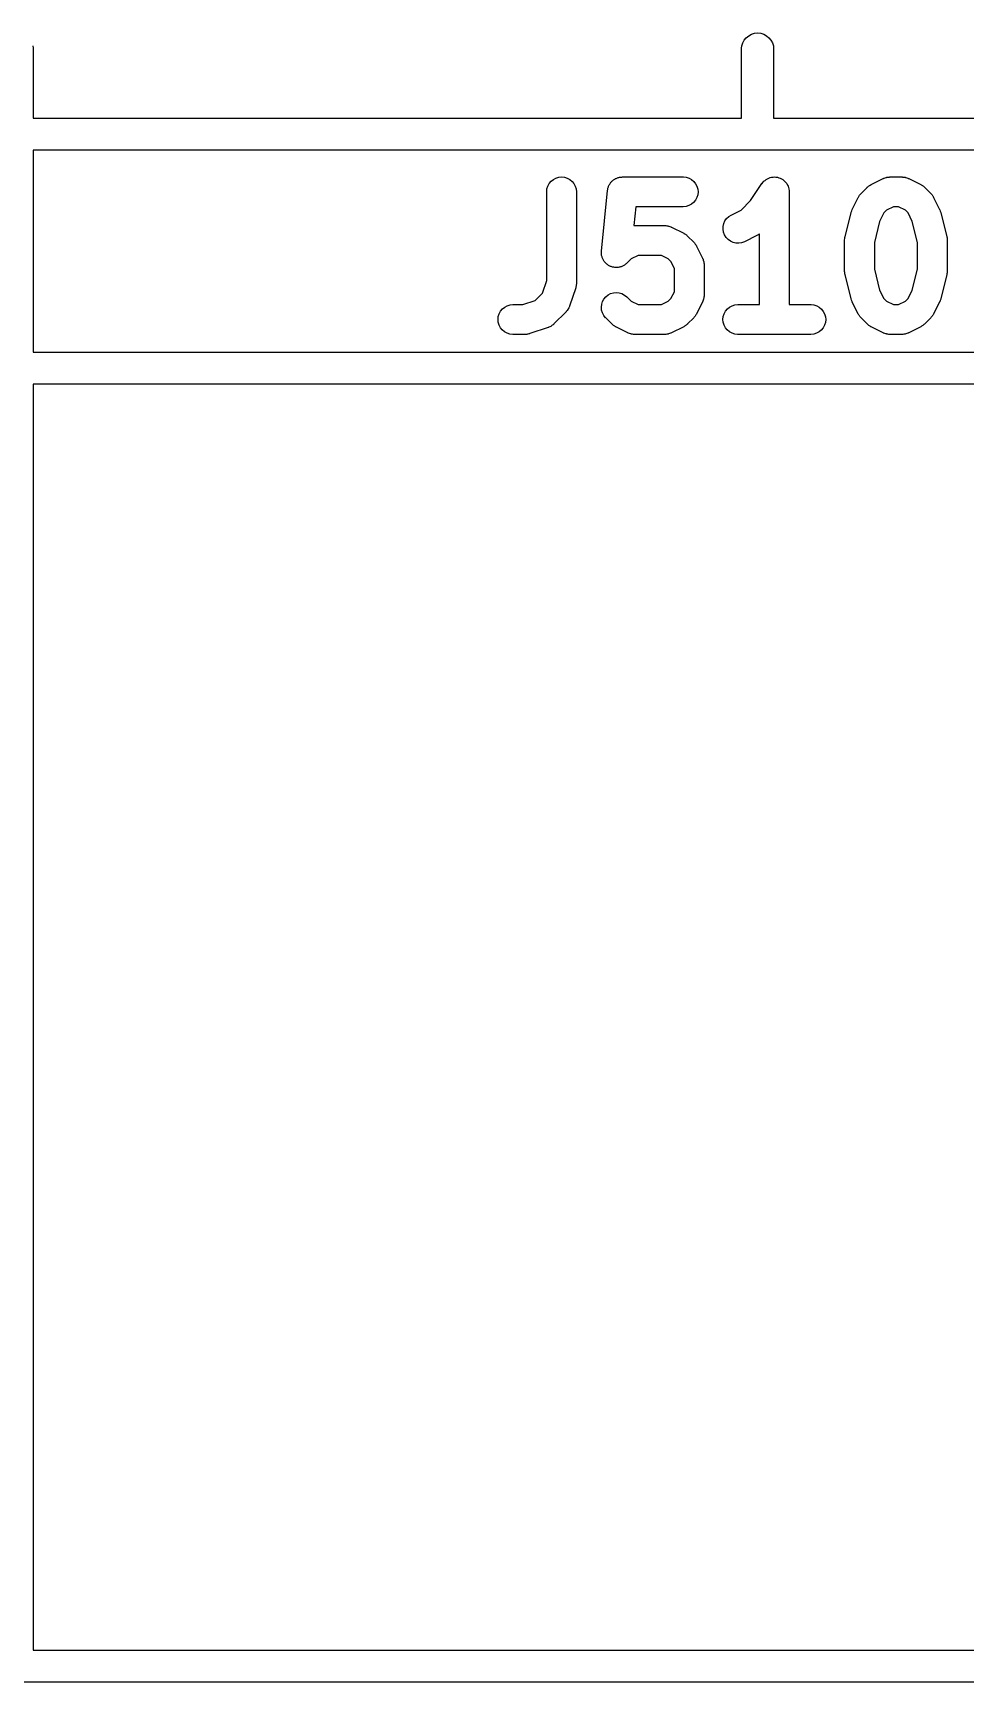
# Model space of a CAD drawing. Extents: x 1 to 169, y -122 to 5.
# Drawn here: x 80.84 to 85.22, y -6.17 to 1.58 of the extents above; entities that cross this region are included whole.
import ezdxf

# ---------------------------------------------------------------- set-up
doc = ezdxf.new("R2010")
doc.units = 0
doc.header["$MEASUREMENT"] = 0
doc.layers.add('BLACK', color=7, linetype='CONTINUOUS')

msp = doc.modelspace()

# ---------------------------------------------------------------- linework, layer by layer
at = {"layer": 'BLACK', "linetype": 'CONTINUOUS'}
for p, q in [((84.1873, 1.54187), (84.1967, 1.55329)), ((84.1967, 1.55329), (84.2081, 1.56266)), ((84.2081, 1.56266), (84.2212, 1.56962)), ((84.2212, 1.56962), (84.2353, 1.57391)), ((84.2353, 1.57391), (84.25, 1.57536)), ((84.25, 1.57536), (84.2647, 1.57391)), ((84.2647, 1.57391), (84.2788, 1.56962)), ((84.2788, 1.56962), (84.2919, 1.56266)), ((84.2919, 1.56266), (84.3033, 1.55329)), ((84.3033, 1.55329), (84.3127, 1.54187)), ((80.8439, 1.5147), (80.845, 1.50367)), ((80.845, 1.50367), (80.845, 1.175)), ((84.175, 1.50367), (84.1761, 1.5147)), ((84.175, 1.175), (84.175, 1.50367)), ((84.1761, 1.5147), (84.1804, 1.52884)), ((84.1804, 1.52884), (84.1873, 1.54187)), ((84.3127, 1.54187), (84.3196, 1.52884)), ((84.3196, 1.52884), (84.3239, 1.5147)), ((84.3239, 1.5147), (84.325, 1.50367)), ((84.325, 1.50367), (84.325, 1.175)), ((80.845, 1.175), (84.175, 1.175)), ((84.325, 1.175), (87.675, 1.175)), ((84.2463, 1.025), (80.845, 1.025)), ((80.845, 1.025), (80.845, 0.075)), ((84.25, 1.02464), (84.2463, 1.025)), ((84.2537, 1.025), (84.25, 1.02464)), ((87.675, 1.025), (84.2537, 1.025)), ((83.2601, 0.84313), (83.2642, 0.85615)), ((83.2642, 0.85615), (83.2708, 0.86812)), ((83.2708, 0.86812), (83.2796, 0.87858)), ((83.2796, 0.87858), (83.2902, 0.88714)), ((83.2902, 0.88714), (83.3023, 0.89347)), ((83.3023, 0.89347), (83.3155, 0.89733)), ((83.3155, 0.89733), (83.3291, 0.89857)), ((83.3291, 0.89857), (83.3426, 0.89714)), ((83.3426, 0.89714), (83.3557, 0.8931)), ((83.3557, 0.8931), (83.3677, 0.8866)), ((83.3677, 0.8866), (83.3782, 0.87789)), ((83.3782, 0.87789), (83.3869, 0.86731)), ((83.3869, 0.86731), (83.3933, 0.85525)), ((83.3933, 0.85525), (83.3972, 0.84217)), ((83.5476, 0.84987), (83.5488, 0.85273)), ((83.5488, 0.85273), (83.5498, 0.8557)), ((83.5498, 0.8557), (83.5515, 0.85898)), ((83.5515, 0.85898), (83.553, 0.86241)), ((83.553, 0.86241), (83.5548, 0.86497)), ((83.5548, 0.86497), (83.5563, 0.86772)), ((83.5563, 0.86772), (83.5586, 0.8706)), ((83.5586, 0.8706), (83.5607, 0.87367)), ((83.5607, 0.87367), (83.563, 0.87584)), ((83.563, 0.87584), (83.565, 0.87824)), ((83.565, 0.87824), (83.5679, 0.8806)), ((83.5679, 0.8806), (83.5705, 0.88321)), ((83.5705, 0.88321), (83.5731, 0.88491)), ((83.5731, 0.88491), (83.5755, 0.88687)), ((83.5755, 0.88687), (83.5788, 0.88862)), ((83.5788, 0.88862), (83.582, 0.89067)), ((83.582, 0.89067), (83.5849, 0.89183)), ((83.5849, 0.89183), (83.5876, 0.89329)), ((83.5876, 0.89329), (83.5912, 0.89437)), ((83.5912, 0.89437), (83.5947, 0.89576)), ((83.5947, 0.89576), (83.5977, 0.89634)), ((83.5977, 0.89634), (83.6007, 0.89724)), ((83.6007, 0.89724), (83.6044, 0.8976)), ((83.6044, 0.8976), (83.6081, 0.89829)), ((83.6081, 0.89829), (83.6112, 0.89827)), ((83.6112, 0.89827), (83.6143, 0.89857)), ((83.6143, 0.89857), (83.9, 0.89857)), ((83.9, 0.89857), (83.901, 0.89856)), ((83.901, 0.89856), (83.9146, 0.89704)), ((83.9146, 0.89704), (83.9276, 0.89291)), ((83.9276, 0.89291), (83.9395, 0.88633)), ((83.9395, 0.88633), (83.95, 0.87755)), ((83.95, 0.87755), (83.9586, 0.8669)), ((83.9586, 0.8669), (83.9649, 0.85479)), ((83.9649, 0.85479), (83.9688, 0.84169)), ((84.217, 0.78746), (84.2703, 0.8674)), ((84.2703, 0.8674), (84.2708, 0.86811)), ((84.2708, 0.86813), (84.2709, 0.86821)), ((84.2708, 0.86812), (84.2708, 0.86813)), ((84.2708, 0.86811), (84.2708, 0.86812)), ((84.2709, 0.86821), (84.2751, 0.87324)), ((84.2751, 0.87324), (84.2796, 0.87858)), ((84.2796, 0.87862), (84.2797, 0.87866)), ((84.2796, 0.87858), (84.2796, 0.87862)), ((84.2797, 0.87866), (84.2848, 0.88274)), ((84.2848, 0.88274), (84.2902, 0.88714)), ((84.2902, 0.88714), (84.2903, 0.88717)), ((84.2903, 0.88721), (84.2964, 0.89037)), ((84.2903, 0.88717), (84.2903, 0.88721)), ((84.2964, 0.89037), (84.3023, 0.89347)), ((84.3023, 0.89347), (84.3024, 0.89349)), ((84.3024, 0.89349), (84.3025, 0.89352)), ((84.3025, 0.89352), (84.3093, 0.89551)), ((84.3093, 0.89551), (84.3155, 0.89733)), ((84.3155, 0.89734), (84.3156, 0.89735)), ((84.3155, 0.89733), (84.3155, 0.89734)), ((84.3156, 0.89735), (84.3227, 0.89799)), ((84.3227, 0.89799), (84.3291, 0.89857)), ((84.3291, 0.89857), (84.3291, 0.89856)), ((84.3291, 0.89856), (84.3292, 0.89857)), ((84.3292, 0.89857), (84.3363, 0.89781)), ((84.3363, 0.89781), (84.3426, 0.89714)), ((84.3426, 0.89714), (84.3427, 0.89712)), ((84.3427, 0.89712), (84.3428, 0.89712)), ((84.3428, 0.89712), (84.3497, 0.89497)), ((84.3497, 0.89497), (84.3557, 0.8931)), ((84.3557, 0.8931), (84.3557, 0.89308)), ((84.3557, 0.89308), (84.3558, 0.89306)), ((84.3558, 0.89306), (84.3619, 0.88976)), ((84.3619, 0.88976), (84.3677, 0.8866)), ((84.3677, 0.8866), (84.3678, 0.88657)), ((84.3678, 0.88657), (84.3678, 0.88654)), ((84.3678, 0.88654), (84.3728, 0.88242)), ((84.3728, 0.88242), (84.3782, 0.87789)), ((84.3782, 0.87789), (84.3783, 0.87785)), ((84.3783, 0.87785), (84.3783, 0.87782)), ((84.3783, 0.87782), (84.3827, 0.87248)), ((84.3827, 0.87248), (84.3869, 0.86731)), ((84.3869, 0.86731), (84.3869, 0.86726)), ((84.3869, 0.86726), (84.3869, 0.86722)), ((84.3869, 0.86722), (84.3903, 0.86083)), ((84.3903, 0.86083), (84.3933, 0.85525)), ((84.3933, 0.85525), (84.3933, 0.8552)), ((84.3933, 0.8552), (84.3933, 0.85514)), ((84.3933, 0.85514), (84.3953, 0.84844)), ((84.7655, 0.85018), (84.7686, 0.85264)), ((84.7686, 0.85264), (84.7714, 0.85534)), ((84.7714, 0.85534), (84.7739, 0.85689)), ((84.7739, 0.85689), (84.7762, 0.85871)), ((84.7762, 0.85871), (84.7796, 0.86051)), ((84.7796, 0.86051), (84.783, 0.86261)), ((84.783, 0.86261), (84.8401, 0.89118)), ((84.8401, 0.89118), (84.841, 0.89161)), ((84.841, 0.89161), (84.8429, 0.89232)), ((84.8429, 0.89232), (84.8448, 0.89329)), ((84.8448, 0.89329), (84.8493, 0.89467)), ((84.8493, 0.89467), (84.8538, 0.89632)), ((84.8538, 0.89632), (84.8559, 0.89664)), ((84.8559, 0.89664), (84.8578, 0.89724)), ((84.8578, 0.89724), (84.8626, 0.89771)), ((84.8626, 0.89771), (84.8673, 0.89845)), ((84.8673, 0.89845), (84.8694, 0.89837)), ((84.8694, 0.89837), (84.8714, 0.89857)), ((84.8714, 0.89857), (84.9286, 0.89857)), ((84.9286, 0.89857), (84.9295, 0.89856)), ((84.9295, 0.89856), (84.9316, 0.89833)), ((84.9316, 0.89833), (84.9337, 0.89839)), ((84.9337, 0.89839), (84.9384, 0.89757)), ((84.9384, 0.89757), (84.9431, 0.89704)), ((84.9431, 0.89704), (84.9451, 0.89642)), ((84.9451, 0.89642), (84.9471, 0.89607)), ((84.9471, 0.89607), (84.9516, 0.89435)), ((84.9516, 0.89435), (84.9561, 0.89291)), ((84.9561, 0.89291), (84.9579, 0.89192)), ((84.9579, 0.89192), (84.9599, 0.89118)), ((84.9599, 0.89118), (85.017, 0.86261)), ((85.017, 0.86261), (85.0179, 0.86217)), ((85.0179, 0.86217), (85.0212, 0.86003)), ((85.0212, 0.86003), (85.0247, 0.85817)), ((85.0247, 0.85817), (85.0269, 0.85632)), ((85.0269, 0.85632), (85.0294, 0.85473)), ((85.0294, 0.85473), (85.0322, 0.852)), ((83.2586, 0.82955), (83.2601, 0.84313)), ((83.2586, 0.82857), (83.2586, 0.82955)), ((83.2586, 0.41136), (83.2586, 0.82857)), ((83.3972, 0.84217), (83.3986, 0.82857)), ((83.3986, 0.82857), (83.3986, 0.4)), ((83.5161, 0.54982), (83.5446, 0.83554)), ((83.5446, 0.83554), (83.5447, 0.83651)), ((83.5447, 0.83651), (83.5454, 0.83955)), ((83.5454, 0.83955), (83.5457, 0.84265)), ((83.5457, 0.84265), (83.5468, 0.84621)), ((83.5468, 0.84621), (83.5476, 0.84987)), ((83.9493, 0.7789), (83.9387, 0.77027)), ((83.958, 0.78943), (83.9493, 0.7789)), ((83.9645, 0.80144), (83.958, 0.78943)), ((83.9686, 0.8145), (83.9645, 0.80144)), ((83.97, 0.82808), (83.9686, 0.8145)), ((83.9688, 0.84169), (83.97, 0.82808)), ((84.1728, 0.74325), (84.217, 0.78746)), ((84.3953, 0.84844), (84.3972, 0.84217)), ((84.3972, 0.84217), (84.3972, 0.84211)), ((84.3972, 0.84211), (84.3973, 0.84206)), ((84.3973, 0.84206), (84.3979, 0.83554)), ((84.3979, 0.83554), (84.3986, 0.82857)), ((84.3986, 0.82857), (84.3986, 0.29857)), ((84.6945, 0.74559), (84.7231, 0.80273)), ((84.7231, 0.80273), (84.7235, 0.8036)), ((84.7235, 0.8036), (84.7257, 0.80691)), ((84.7257, 0.80691), (84.7275, 0.81037)), ((84.7275, 0.81037), (84.7294, 0.81262)), ((84.7294, 0.81262), (84.731, 0.81507)), ((84.731, 0.81507), (84.7337, 0.81788)), ((84.7337, 0.81788), (84.7362, 0.82093)), ((84.7362, 0.82093), (84.7648, 0.8495)), ((84.7648, 0.8495), (84.7655, 0.85018)), ((85.0322, 0.852), (85.0352, 0.8495)), ((85.0352, 0.8495), (85.0638, 0.82093)), ((85.0638, 0.82093), (85.0645, 0.82023)), ((85.0645, 0.82023), (85.0669, 0.81716)), ((85.0669, 0.81716), (85.0696, 0.8143)), ((85.0696, 0.8143), (85.0712, 0.81182)), ((85.0712, 0.81182), (85.073, 0.80955)), ((85.073, 0.80955), (85.0748, 0.80607)), ((85.0748, 0.80607), (85.0769, 0.80273)), ((85.0769, 0.80273), (85.1055, 0.74559)), ((83.6776, 0.75857), (83.6688, 0.66982)), ((83.9, 0.75857), (83.6776, 0.75857)), ((83.9136, 0.7599), (83.9, 0.75857)), ((83.9267, 0.76385), (83.9136, 0.7599)), ((83.9387, 0.77027), (83.9267, 0.76385)), ((84.0964, 0.69197), (84.1043, 0.7031)), ((84.1043, 0.7031), (84.1143, 0.71248)), ((84.1143, 0.71248), (84.1258, 0.71975)), ((84.1258, 0.71975), (84.1728, 0.74325)), ((84.6607, 0.61698), (84.6892, 0.73126)), ((84.6892, 0.73126), (84.6895, 0.73221)), ((84.6895, 0.73221), (84.6896, 0.73251)), ((84.6896, 0.73283), (84.692, 0.73903)), ((84.6896, 0.73251), (84.6896, 0.73283)), ((84.692, 0.73903), (84.6942, 0.74501)), ((84.6942, 0.74501), (84.6944, 0.74529)), ((84.6944, 0.74529), (84.6945, 0.74559)), ((84.8432, 0.72996), (84.8232, 0.68985)), ((84.8558, 0.74247), (84.8432, 0.72996)), ((84.888, 0.75857), (84.8558, 0.74247)), ((84.912, 0.75857), (84.888, 0.75857)), ((84.9442, 0.74247), (84.912, 0.75857)), ((84.9568, 0.72996), (84.9442, 0.74247)), ((84.9768, 0.68985), (84.9568, 0.72996)), ((85.1055, 0.74559), (85.1059, 0.74471)), ((85.1059, 0.74471), (85.106, 0.74441)), ((85.106, 0.74441), (85.1062, 0.74413)), ((85.1062, 0.74413), (85.1084, 0.73797)), ((85.1084, 0.73797), (85.1106, 0.73189)), ((85.1106, 0.73189), (85.1107, 0.73157)), ((85.1107, 0.73157), (85.1108, 0.73126)), ((85.1108, 0.73126), (85.1393, 0.61698)), ((83.6688, 0.66982), (83.6694, 0.6698)), ((83.6694, 0.6698), (83.6714, 0.67)), ((83.6714, 0.67), (83.8143, 0.67)), ((83.8143, 0.67), (83.8153, 0.66999)), ((83.8153, 0.66999), (83.8173, 0.66976)), ((83.8173, 0.66976), (83.8194, 0.66982)), ((83.8194, 0.66982), (83.8241, 0.669)), ((83.8241, 0.669), (83.8288, 0.66847)), ((83.8288, 0.66847), (83.8308, 0.66785)), ((83.8308, 0.66785), (83.8328, 0.6675)), ((83.8328, 0.6675), (83.8373, 0.66578)), ((83.8373, 0.66578), (83.8419, 0.66434)), ((83.8419, 0.66434), (83.8437, 0.66335)), ((83.8437, 0.66335), (83.8456, 0.66261)), ((83.8456, 0.66261), (83.9027, 0.63404)), ((83.9027, 0.63404), (83.9036, 0.6336)), ((83.9036, 0.6336), (83.9069, 0.63145)), ((83.9069, 0.63145), (83.9104, 0.6296)), ((83.9104, 0.6296), (83.9126, 0.62775)), ((83.9126, 0.62775), (83.9151, 0.62616)), ((83.9151, 0.62616), (83.9179, 0.62342)), ((83.9179, 0.62342), (83.9209, 0.62093)), ((83.9209, 0.62093), (83.9495, 0.59235)), ((84.0873, 0.65255), (84.0877, 0.6662)), ((84.0895, 0.63906), (84.0873, 0.65255)), ((84.0877, 0.6662), (84.0908, 0.67951)), ((84.0943, 0.62628), (84.0895, 0.63906)), ((84.0908, 0.67951), (84.0964, 0.69197)), ((84.1015, 0.61466), (84.0943, 0.62628)), ((84.2456, 0.6231), (84.1884, 0.59453)), ((84.2489, 0.6252), (84.2456, 0.6231)), ((84.2524, 0.62701), (84.2489, 0.6252)), ((84.2547, 0.62882), (84.2524, 0.62701)), ((84.2572, 0.63038), (84.2547, 0.62882)), ((84.2586, 0.63171), (84.2572, 0.63038)), ((84.2586, 0.29857), (84.2586, 0.63171)), ((84.8232, 0.68985), (84.7986, 0.59138)), ((85.0014, 0.59138), (84.9768, 0.68985)), ((83.5157, 0.5431), (83.5161, 0.54644)), ((83.516, 0.53964), (83.5157, 0.5431)), ((83.5161, 0.54644), (83.5161, 0.54982)), ((83.9495, 0.59235), (83.9502, 0.59166)), ((83.9502, 0.59166), (83.9526, 0.58859)), ((83.9526, 0.58859), (83.9553, 0.58573)), ((83.9553, 0.58573), (83.9569, 0.58326)), ((83.9569, 0.58326), (83.9587, 0.58098)), ((83.9587, 0.58098), (83.9605, 0.5775)), ((83.9605, 0.5775), (83.9626, 0.57416)), ((83.9626, 0.57416), (83.9912, 0.51702)), ((84.1108, 0.60466), (84.1015, 0.61466)), ((84.1219, 0.59666), (84.1108, 0.60466)), ((84.1343, 0.59097), (84.1219, 0.59666)), ((84.1476, 0.58779), (84.1343, 0.59097)), ((84.1613, 0.58726), (84.1476, 0.58779)), ((84.1747, 0.58939), (84.1613, 0.58726)), ((84.1876, 0.5941), (84.1747, 0.58939)), ((84.1884, 0.59453), (84.1876, 0.5941)), ((84.6586, 0.60098), (84.6587, 0.60222)), ((84.6586, 0.6), (84.6586, 0.60098)), ((84.6586, 0.45714), (84.6586, 0.6)), ((84.6587, 0.60346), (84.6595, 0.609)), ((84.6587, 0.60222), (84.6587, 0.60346)), ((84.6595, 0.609), (84.6601, 0.61455)), ((84.6601, 0.61455), (84.6605, 0.61574)), ((84.6605, 0.61574), (84.6607, 0.61698)), ((84.7986, 0.59138), (84.7986, 0.46576)), ((85.0014, 0.46576), (85.0014, 0.59138)), ((85.1393, 0.61698), (85.1396, 0.61603)), ((85.1396, 0.61603), (85.1397, 0.61479)), ((85.1397, 0.61479), (85.1401, 0.6136)), ((85.1401, 0.6136), (85.1406, 0.60801)), ((85.1406, 0.60801), (85.1414, 0.60249)), ((85.1414, 0.60249), (85.1413, 0.60125)), ((85.1413, 0.60125), (85.1414, 0.6)), ((85.1414, 0.6), (85.1414, 0.45714)), ((83.516, 0.53616), (83.516, 0.53964)), ((83.5167, 0.53286), (83.516, 0.53616)), ((83.517, 0.5295), (83.5167, 0.53286)), ((83.518, 0.52616), (83.517, 0.5295)), ((83.5187, 0.52275), (83.518, 0.52616)), ((83.5199, 0.51964), (83.5187, 0.52275)), ((83.5209, 0.51641), (83.5199, 0.51964)), ((83.5225, 0.51333), (83.5209, 0.51641)), ((83.5238, 0.51011), (83.5225, 0.51333)), ((83.5257, 0.50731), (83.5238, 0.51011)), ((83.5273, 0.50432), (83.5257, 0.50731)), ((83.5295, 0.50162), (83.5273, 0.50432)), ((83.5314, 0.49872), (83.5295, 0.50162)), ((83.5338, 0.49633), (83.5314, 0.49872)), ((83.5359, 0.49371), (83.5338, 0.49633)), ((83.5385, 0.49148), (83.5359, 0.49371)), ((83.541, 0.48901), (83.5385, 0.49148)), ((83.5438, 0.48712), (83.541, 0.48901)), ((83.5464, 0.48496), (83.5438, 0.48712)), ((83.5494, 0.48329), (83.5464, 0.48496)), ((83.5523, 0.48135), (83.5494, 0.48329)), ((83.5554, 0.48004), (83.5523, 0.48135)), ((83.5584, 0.47842), (83.5554, 0.48004)), ((83.5617, 0.47738), (83.5584, 0.47842)), ((83.5649, 0.47603), (83.5617, 0.47738)), ((83.5682, 0.47535), (83.5649, 0.47603)), ((83.5714, 0.47434), (83.5682, 0.47535)), ((83.5749, 0.47396), (83.5714, 0.47434)), ((83.5783, 0.47325), (83.5749, 0.47396)), ((83.5816, 0.47323), (83.5783, 0.47325)), ((83.585, 0.47286), (83.5816, 0.47323)), ((83.5884, 0.47316), (83.585, 0.47286)), ((83.5919, 0.47313), (83.5884, 0.47316)), ((83.5952, 0.47376), (83.5919, 0.47313)), ((83.5986, 0.47405), (83.5952, 0.47376)), ((83.6019, 0.47502), (83.5986, 0.47405)), ((83.6053, 0.47567), (83.6019, 0.47502)), ((83.6085, 0.47692), (83.6053, 0.47567)), ((83.6117, 0.47786), (83.6085, 0.47692)), ((83.6148, 0.47946), (83.6117, 0.47786)), ((83.618, 0.48076), (83.6148, 0.47946)), ((83.6209, 0.4826), (83.618, 0.48076)), ((83.6238, 0.48415), (83.6209, 0.4826)), ((83.6266, 0.48632), (83.6238, 0.48415)), ((83.6295, 0.48822), (83.6266, 0.48632)), ((83.6319, 0.49057), (83.6295, 0.48822)), ((83.6345, 0.49267), (83.6319, 0.49057)), ((83.6352, 0.49336), (83.6345, 0.49267)), ((83.6557, 0.5139), (83.6352, 0.49336)), ((83.688, 0.53), (83.6557, 0.5139)), ((83.7978, 0.53), (83.688, 0.53)), ((83.83, 0.5139), (83.7978, 0.53)), ((83.8425, 0.50139), (83.83, 0.5139)), ((83.8586, 0.46919), (83.8425, 0.50139)), ((83.8586, 0.35938), (83.8586, 0.46919)), ((83.9912, 0.51702), (83.9916, 0.51614)), ((83.9916, 0.51614), (83.9923, 0.51421)), ((83.9923, 0.51421), (83.9933, 0.51239)), ((83.9933, 0.51239), (83.9947, 0.5078)), ((83.9947, 0.5078), (83.9963, 0.50332)), ((83.9963, 0.50332), (83.9966, 0.50129)), ((83.9966, 0.50129), (83.9972, 0.49931)), ((83.9972, 0.49931), (83.9977, 0.49454)), ((83.9977, 0.49454), (83.9984, 0.48982)), ((83.9984, 0.48982), (83.9984, 0.48777)), ((83.9984, 0.48777), (83.9986, 0.48571)), ((83.9986, 0.48571), (83.9986, 0.34286)), ((84.7986, 0.46576), (84.8232, 0.36729)), ((84.9768, 0.36729), (85.0014, 0.46576)), ((83.2388, 0.3521), (83.2586, 0.41136)), ((83.3974, 0.38834), (83.397, 0.38545)), ((83.398, 0.39118), (83.3974, 0.38834)), ((83.3981, 0.39512), (83.398, 0.39118)), ((83.3986, 0.39902), (83.3981, 0.39512)), ((83.3986, 0.4), (83.3986, 0.39902)), ((84.6587, 0.4559), (84.6586, 0.45714)), ((84.6586, 0.45465), (84.6587, 0.4559)), ((84.6594, 0.44911), (84.6586, 0.45465)), ((84.6599, 0.44355), (84.6594, 0.44911)), ((84.6603, 0.44235), (84.6599, 0.44355)), ((84.6604, 0.44111), (84.6603, 0.44235)), ((84.6607, 0.44016), (84.6604, 0.44111)), ((84.6892, 0.32588), (84.6607, 0.44016)), ((85.1393, 0.44016), (85.1108, 0.32588)), ((85.1395, 0.4414), (85.1393, 0.44016)), ((85.1399, 0.44259), (85.1395, 0.4414)), ((85.1405, 0.44814), (85.1399, 0.44259)), ((85.1413, 0.45368), (85.1405, 0.44814)), ((85.1414, 0.45616), (85.1413, 0.45492)), ((85.1413, 0.45492), (85.1413, 0.45368)), ((85.1414, 0.45714), (85.1414, 0.45616)), ((83.1458, 0.29857), (83.205, 0.31833)), ((83.205, 0.31833), (83.2388, 0.3521)), ((83.395, 0.37786), (83.3664, 0.29215)), ((83.3959, 0.3817), (83.395, 0.37786)), ((83.397, 0.38545), (83.3959, 0.3817)), ((83.5172, 0.30003), (83.5213, 0.31307)), ((83.5213, 0.31307), (83.5278, 0.32506)), ((83.5278, 0.32506), (83.5366, 0.33556)), ((83.5366, 0.33556), (83.5472, 0.34415)), ((83.5472, 0.34415), (83.5593, 0.35052)), ((83.5593, 0.35052), (83.5724, 0.35443)), ((83.5724, 0.35443), (83.586, 0.35571)), ((83.586, 0.35571), (83.5996, 0.35433)), ((83.5996, 0.35433), (83.6126, 0.35034)), ((83.6126, 0.35034), (83.6247, 0.34388)), ((83.6247, 0.34388), (83.6352, 0.33521)), ((83.6352, 0.33521), (83.6557, 0.31467)), ((83.6557, 0.31467), (83.688, 0.29857)), ((83.7978, 0.29857), (83.83, 0.31467)), ((83.83, 0.31467), (83.8425, 0.32718)), ((83.8425, 0.32718), (83.8586, 0.35938)), ((83.9912, 0.31155), (83.9626, 0.25441)), ((83.9919, 0.31348), (83.9912, 0.31155)), ((83.9929, 0.31528), (83.9919, 0.31348)), ((83.9944, 0.31984), (83.9929, 0.31528)), ((83.9961, 0.32431), (83.9944, 0.31984)), ((83.9964, 0.32634), (83.9961, 0.32431)), ((83.997, 0.3283), (83.9964, 0.32634)), ((83.9976, 0.33306), (83.997, 0.3283)), ((83.9984, 0.33777), (83.9976, 0.33306)), ((83.9986, 0.34188), (83.9983, 0.33983)), ((83.9983, 0.33983), (83.9984, 0.33777)), ((83.9986, 0.34286), (83.9986, 0.34188)), ((84.6893, 0.32557), (84.6892, 0.32588)), ((84.6894, 0.32525), (84.6893, 0.32557)), ((84.6916, 0.31917), (84.6894, 0.32525)), ((84.6938, 0.31301), (84.6916, 0.31917)), ((84.694, 0.31273), (84.6938, 0.31301)), ((84.6941, 0.31243), (84.694, 0.31273)), ((84.6945, 0.31155), (84.6941, 0.31243)), ((84.7231, 0.25441), (84.6945, 0.31155)), ((84.8232, 0.36729), (84.8432, 0.32718)), ((84.8432, 0.32718), (84.8558, 0.31467)), ((84.8558, 0.31467), (84.888, 0.29857)), ((84.912, 0.29857), (84.9442, 0.31467)), ((84.9442, 0.31467), (84.9568, 0.32718)), ((84.9568, 0.32718), (84.9768, 0.36729)), ((85.1055, 0.31155), (85.0769, 0.25441)), ((85.1056, 0.31186), (85.1055, 0.31155)), ((85.1058, 0.31213), (85.1056, 0.31186)), ((85.108, 0.31817), (85.1058, 0.31213)), ((85.1104, 0.32431), (85.108, 0.31817)), ((85.1105, 0.32493), (85.1104, 0.32463)), ((85.1104, 0.32463), (85.1104, 0.32431)), ((85.1108, 0.32588), (85.1105, 0.32493)), ((83.03, 0.22906), (83.0314, 0.24265)), ((83.0314, 0.24265), (83.0355, 0.2557)), ((83.0355, 0.2557), (83.042, 0.26771)), ((83.042, 0.26771), (83.0507, 0.27824)), ((83.0507, 0.27824), (83.0613, 0.28687)), ((83.0613, 0.28687), (83.0733, 0.29329)), ((83.0733, 0.29329), (83.0864, 0.29724)), ((83.0864, 0.29724), (83.1, 0.29857)), ((83.1, 0.29857), (83.1458, 0.29857)), ((83.3495, 0.26479), (83.2924, 0.20764)), ((83.3508, 0.26638), (83.3495, 0.26479)), ((83.3523, 0.26778), (83.3508, 0.26638)), ((83.3551, 0.27164), (83.3523, 0.26778)), ((83.3582, 0.27534), (83.3551, 0.27164)), ((83.3591, 0.27716), (83.3582, 0.27534)), ((83.3604, 0.27883), (83.3591, 0.27716)), ((83.3624, 0.28317), (83.3604, 0.27883)), ((83.3646, 0.28738), (83.3624, 0.28317)), ((83.3652, 0.28935), (83.3646, 0.28738)), ((83.3661, 0.29123), (83.3652, 0.28935)), ((83.3664, 0.29215), (83.3661, 0.29123)), ((83.5157, 0.28645), (83.5172, 0.30003)), ((83.5169, 0.27284), (83.5157, 0.28645)), ((83.5207, 0.25972), (83.5169, 0.27284)), ((83.527, 0.24759), (83.5207, 0.25972)), ((83.5355, 0.23691), (83.527, 0.24759)), ((83.5362, 0.23622), (83.5355, 0.23691)), ((83.5648, 0.20765), (83.5362, 0.23622)), ((83.688, 0.29857), (83.7978, 0.29857)), ((83.9495, 0.23622), (83.9209, 0.20764)), ((83.952, 0.23926), (83.9495, 0.23622)), ((83.9547, 0.24208), (83.952, 0.23926)), ((83.9563, 0.24452), (83.9547, 0.24208)), ((83.9582, 0.24677), (83.9563, 0.24452)), ((83.96, 0.25024), (83.9582, 0.24677)), ((83.9622, 0.25354), (83.96, 0.25024)), ((83.9626, 0.25441), (83.9622, 0.25354)), ((84.0871, 0.22906), (84.0886, 0.24265)), ((84.0886, 0.24265), (84.0926, 0.2557)), ((84.0926, 0.2557), (84.0991, 0.26771)), ((84.0991, 0.26771), (84.1078, 0.27824)), ((84.1078, 0.27824), (84.1184, 0.28687)), ((84.1184, 0.28687), (84.1305, 0.29329)), ((84.1305, 0.29329), (84.1435, 0.29724)), ((84.1435, 0.29724), (84.1571, 0.29857)), ((84.1571, 0.29857), (84.2586, 0.29857)), ((84.3986, 0.29857), (84.5, 0.29857)), ((84.5, 0.29857), (84.501, 0.29856)), ((84.501, 0.29856), (84.5146, 0.29704)), ((84.5146, 0.29704), (84.5276, 0.29291)), ((84.5276, 0.29291), (84.5395, 0.28633)), ((84.5395, 0.28633), (84.55, 0.27755)), ((84.55, 0.27755), (84.5586, 0.2669)), ((84.5586, 0.2669), (84.5649, 0.25479)), ((84.5649, 0.25479), (84.5688, 0.24169)), ((84.5688, 0.24169), (84.57, 0.22808)), ((84.7252, 0.25108), (84.7231, 0.25441)), ((84.727, 0.24759), (84.7252, 0.25108)), ((84.7288, 0.24531), (84.727, 0.24759)), ((84.7304, 0.24284), (84.7288, 0.24531)), ((84.7331, 0.23998), (84.7304, 0.24284)), ((84.7355, 0.23691), (84.7331, 0.23998)), ((84.7362, 0.23622), (84.7355, 0.23691)), ((84.7648, 0.20765), (84.7362, 0.23622)), ((84.888, 0.29857), (84.912, 0.29857)), ((85.0638, 0.23622), (85.0352, 0.20764)), ((85.0663, 0.23926), (85.0638, 0.23622)), ((85.069, 0.24208), (85.0663, 0.23926)), ((85.0706, 0.24452), (85.069, 0.24208)), ((85.0725, 0.24677), (85.0706, 0.24452)), ((85.0743, 0.25024), (85.0725, 0.24677)), ((85.0765, 0.25354), (85.0743, 0.25024)), ((85.0769, 0.25441), (85.0765, 0.25354)), ((83.0312, 0.21545), (83.03, 0.22906)), ((83.0351, 0.20235), (83.0312, 0.21545)), ((83.0414, 0.19024), (83.0351, 0.20235)), ((83.05, 0.1796), (83.0414, 0.19024)), ((83.0605, 0.17081), (83.05, 0.1796)), ((83.0724, 0.16423), (83.0605, 0.17081)), ((83.0854, 0.1601), (83.0724, 0.16423)), ((83.099, 0.15858), (83.0854, 0.1601)), ((83.1, 0.15857), (83.099, 0.15858)), ((83.1571, 0.15857), (83.1, 0.15857)), ((83.1611, 0.15896), (83.1571, 0.15857)), ((83.165, 0.15901), (83.1611, 0.15896)), ((83.1678, 0.15962), (83.165, 0.15901)), ((83.1707, 0.1599), (83.1678, 0.15962)), ((83.1745, 0.16104), (83.1707, 0.1599)), ((83.1783, 0.16186), (83.1745, 0.16104)), ((83.1793, 0.16216), (83.1783, 0.16186)), ((83.265, 0.19073), (83.1793, 0.16216)), ((83.2669, 0.19157), (83.265, 0.19073)), ((83.2689, 0.19215), (83.2669, 0.19157)), ((83.2731, 0.19435), (83.2689, 0.19215)), ((83.2775, 0.1963), (83.2731, 0.19435)), ((83.2792, 0.19749), (83.2775, 0.1963)), ((83.281, 0.19844), (83.2792, 0.19749)), ((83.2847, 0.20142), (83.281, 0.19844)), ((83.2886, 0.20418), (83.2847, 0.20142)), ((83.29, 0.20567), (83.2886, 0.20418)), ((83.2917, 0.20696), (83.29, 0.20567)), ((83.2924, 0.20764), (83.2917, 0.20696)), ((83.5678, 0.20515), (83.5648, 0.20765)), ((83.5706, 0.20241), (83.5678, 0.20515)), ((83.5731, 0.20082), (83.5706, 0.20241)), ((83.5753, 0.19897), (83.5731, 0.20082)), ((83.5788, 0.19711), (83.5753, 0.19897)), ((83.5821, 0.19498), (83.5788, 0.19711)), ((83.583, 0.19453), (83.5821, 0.19498)), ((83.6401, 0.16596), (83.583, 0.19453)), ((83.642, 0.16522), (83.6401, 0.16596)), ((83.6439, 0.16423), (83.642, 0.16522)), ((83.6484, 0.16279), (83.6439, 0.16423)), ((83.6529, 0.16107), (83.6484, 0.16279)), ((83.6549, 0.16072), (83.6529, 0.16107)), ((83.6569, 0.1601), (83.6549, 0.16072)), ((83.6616, 0.15957), (83.6569, 0.1601)), ((83.6663, 0.15876), (83.6616, 0.15957)), ((83.6684, 0.15881), (83.6663, 0.15876)), ((83.6705, 0.15858), (83.6684, 0.15881)), ((83.6714, 0.15857), (83.6705, 0.15858)), ((83.8143, 0.15857), (83.6714, 0.15857)), ((83.8163, 0.15877), (83.8143, 0.15857)), ((83.8184, 0.15869), (83.8163, 0.15877)), ((83.8231, 0.15944), (83.8184, 0.15869)), ((83.8279, 0.1599), (83.8231, 0.15944)), ((83.8299, 0.1605), (83.8279, 0.1599)), ((83.8319, 0.16082), (83.8299, 0.1605)), ((83.8364, 0.16247), (83.8319, 0.16082)), ((83.841, 0.16385), (83.8364, 0.16247)), ((83.8428, 0.16482), (83.841, 0.16385)), ((83.8447, 0.16553), (83.8428, 0.16482)), ((83.8456, 0.16596), (83.8447, 0.16553)), ((83.9027, 0.19453), (83.8456, 0.16596)), ((83.9061, 0.19663), (83.9027, 0.19453)), ((83.9096, 0.19844), (83.9061, 0.19663)), ((83.9118, 0.20025), (83.9096, 0.19844)), ((83.9143, 0.20181), (83.9118, 0.20025)), ((83.9172, 0.2045), (83.9143, 0.20181)), ((83.9202, 0.20696), (83.9172, 0.2045)), ((83.9209, 0.20764), (83.9202, 0.20696)), ((84.0884, 0.21545), (84.0871, 0.22906)), ((84.0922, 0.20235), (84.0884, 0.21545)), ((84.0986, 0.19024), (84.0922, 0.20235)), ((84.1071, 0.1796), (84.0986, 0.19024)), ((84.1176, 0.17081), (84.1071, 0.1796)), ((84.1296, 0.16423), (84.1176, 0.17081)), ((84.1426, 0.1601), (84.1296, 0.16423)), ((84.1562, 0.15858), (84.1426, 0.1601)), ((84.1571, 0.15857), (84.1562, 0.15858)), ((84.5, 0.15857), (84.1571, 0.15857)), ((84.5136, 0.1599), (84.5, 0.15857)), ((84.5267, 0.16385), (84.5136, 0.1599)), ((84.5387, 0.17027), (84.5267, 0.16385)), ((84.5493, 0.1789), (84.5387, 0.17027)), ((84.558, 0.18943), (84.5493, 0.1789)), ((84.5645, 0.20145), (84.558, 0.18943)), ((84.5686, 0.2145), (84.5645, 0.20145)), ((84.57, 0.22808), (84.5686, 0.2145)), ((84.7678, 0.20515), (84.7648, 0.20765)), ((84.7706, 0.20241), (84.7678, 0.20515)), ((84.7731, 0.20082), (84.7706, 0.20241)), ((84.7753, 0.19897), (84.7731, 0.20082)), ((84.7788, 0.19711), (84.7753, 0.19897)), ((84.7821, 0.19498), (84.7788, 0.19711)), ((84.783, 0.19453), (84.7821, 0.19498)), ((84.8401, 0.16596), (84.783, 0.19453)), ((84.842, 0.16522), (84.8401, 0.16596)), ((84.8439, 0.16423), (84.842, 0.16522)), ((84.8484, 0.16279), (84.8439, 0.16423)), ((84.8529, 0.16107), (84.8484, 0.16279)), ((84.8549, 0.16072), (84.8529, 0.16107)), ((84.8569, 0.1601), (84.8549, 0.16072)), ((84.8616, 0.15957), (84.8569, 0.1601)), ((84.8663, 0.15876), (84.8616, 0.15957)), ((84.8684, 0.15881), (84.8663, 0.15876)), ((84.8705, 0.15858), (84.8684, 0.15881)), ((84.8714, 0.15857), (84.8705, 0.15858)), ((84.9286, 0.15857), (84.8714, 0.15857)), ((84.9306, 0.15877), (84.9286, 0.15857)), ((84.9327, 0.15869), (84.9306, 0.15877)), ((84.9374, 0.15944), (84.9327, 0.15869)), ((84.9422, 0.1599), (84.9374, 0.15944)), ((84.9441, 0.1605), (84.9422, 0.1599)), ((84.9462, 0.16082), (84.9441, 0.1605)), ((84.9507, 0.16247), (84.9462, 0.16082)), ((84.9552, 0.16385), (84.9507, 0.16247)), ((84.9571, 0.16482), (84.9552, 0.16385)), ((84.959, 0.16553), (84.9571, 0.16482)), ((84.9599, 0.16596), (84.959, 0.16553)), ((85.017, 0.19453), (84.9599, 0.16596)), ((85.0204, 0.19663), (85.017, 0.19453)), ((85.0238, 0.19844), (85.0204, 0.19663)), ((85.0261, 0.20025), (85.0238, 0.19844)), ((85.0286, 0.20181), (85.0261, 0.20025)), ((85.0314, 0.2045), (85.0286, 0.20181)), ((85.0345, 0.20696), (85.0314, 0.2045)), ((85.0352, 0.20764), (85.0345, 0.20696)), ((80.845, 0.075), (87.675, 0.075)), ((80.845, -0.075), (80.845, -6.025)), ((87.675, -0.075), (80.845, -0.075)), ((80.845, -6.025), (87.675, -6.025)), ((87.7463, -6.175), (80.7737, -6.175))]:
    msp.add_line(p, q, dxfattribs=at)

doc.saveas('drawing.dxf')
